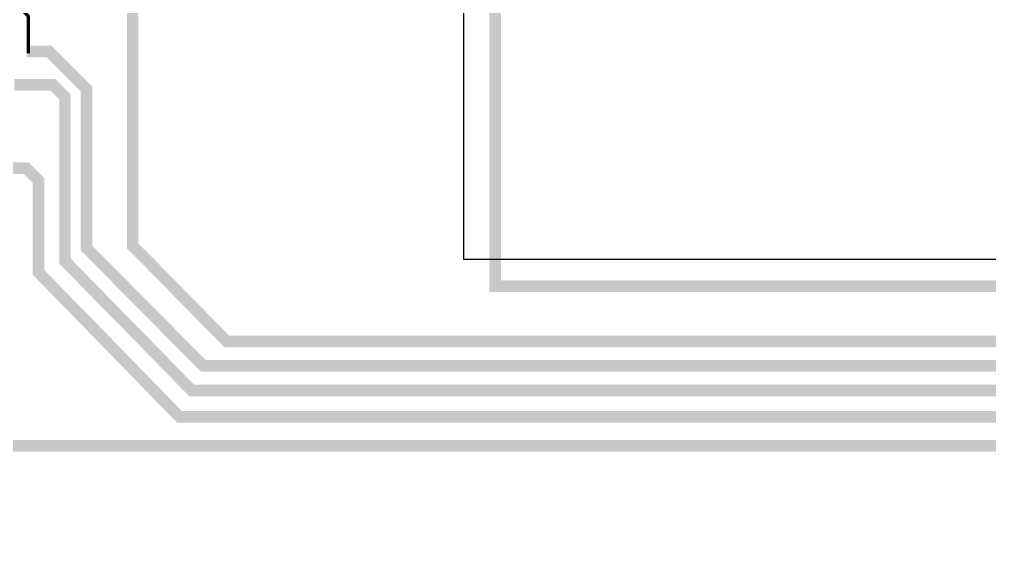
# Model space of a CAD drawing. Extents: x 190.8 to 267.1, y 124 to 174.8.
# Drawn here: x 233.59 to 241.96, y 130.29 to 134.91 of the extents above; entities that cross this region are included whole.
import ezdxf

# ---------------------------------------------------------------- set-up
doc = ezdxf.new("R2010")
doc.units = 0
doc.header["$MEASUREMENT"] = 0

msp = doc.modelspace()

# ---------------------------------------------------------------- linework, layer by layer
msp.add_lwpolyline([(237.4196, 135.0106), (237.4196, 132.8456), (252.4196, 132.8456), (253.8409, 134.2479), (253.8409, 138.1133), (252.4196, 139.5156), (237.4196, 139.5156), (237.4196, 137.3506), (240.1846, 137.3506), (240.1846, 135.0106)], close=True)
for points, const_width in [([(237.6916, 136.4596), (237.6916, 132.6127), (254.0649, 132.6127), (255.4067, 135.2931), (262.5766, 135.2931), (263.2116, 135.9351), (263.2116, 136.9596)], 0.1), ([(234.5646, 135.8956), (234.5646, 132.9606), (235.3771, 132.1369), (254.2948, 132.1369), (255.5483, 134.1556), (256.8946, 134.1556)], 0.1), ([(233.6646, 134.6206), (233.6646, 134.9406), (233.354, 135.2512)], 0.03), ([(233.6496, 134.6348), (233.8461, 134.6348), (234.1656, 134.3153), (234.1656, 132.9422), (235.1761, 131.9251), (254.5147, 131.9251), (255.256, 132.9881), (258.7996, 132.9881), (259.4346, 133.5864), (259.4346, 134.1556)], 0.1), ([(233.5446, 134.3487), (233.8759, 134.3487), (233.9812, 134.2434), (233.9812, 132.8288), (235.0746, 131.7133), (254.9065, 131.7133), (255.6886, 132.7466), (261.2756, 132.7466), (261.9746, 133.1801), (261.9746, 134.1556)], 0.1), ([(232.3371, 133.6304), (233.6446, 133.6304), (233.7514, 133.5236), (233.7514, 132.7336), (234.9689, 131.4863), (256.9019, 131.4863)], 0.1), ([(230.2283, 133.3155), (232.8701, 131.2364), (254.9248, 131.2364), (255.7709, 130.3406), (258.9219, 130.3406), (259.4459, 130.9654), (259.4459, 131.6004)], 0.1)]:
    msp.add_lwpolyline(points, dxfattribs=dict(const_width=const_width))

doc.saveas('drawing.dxf')
